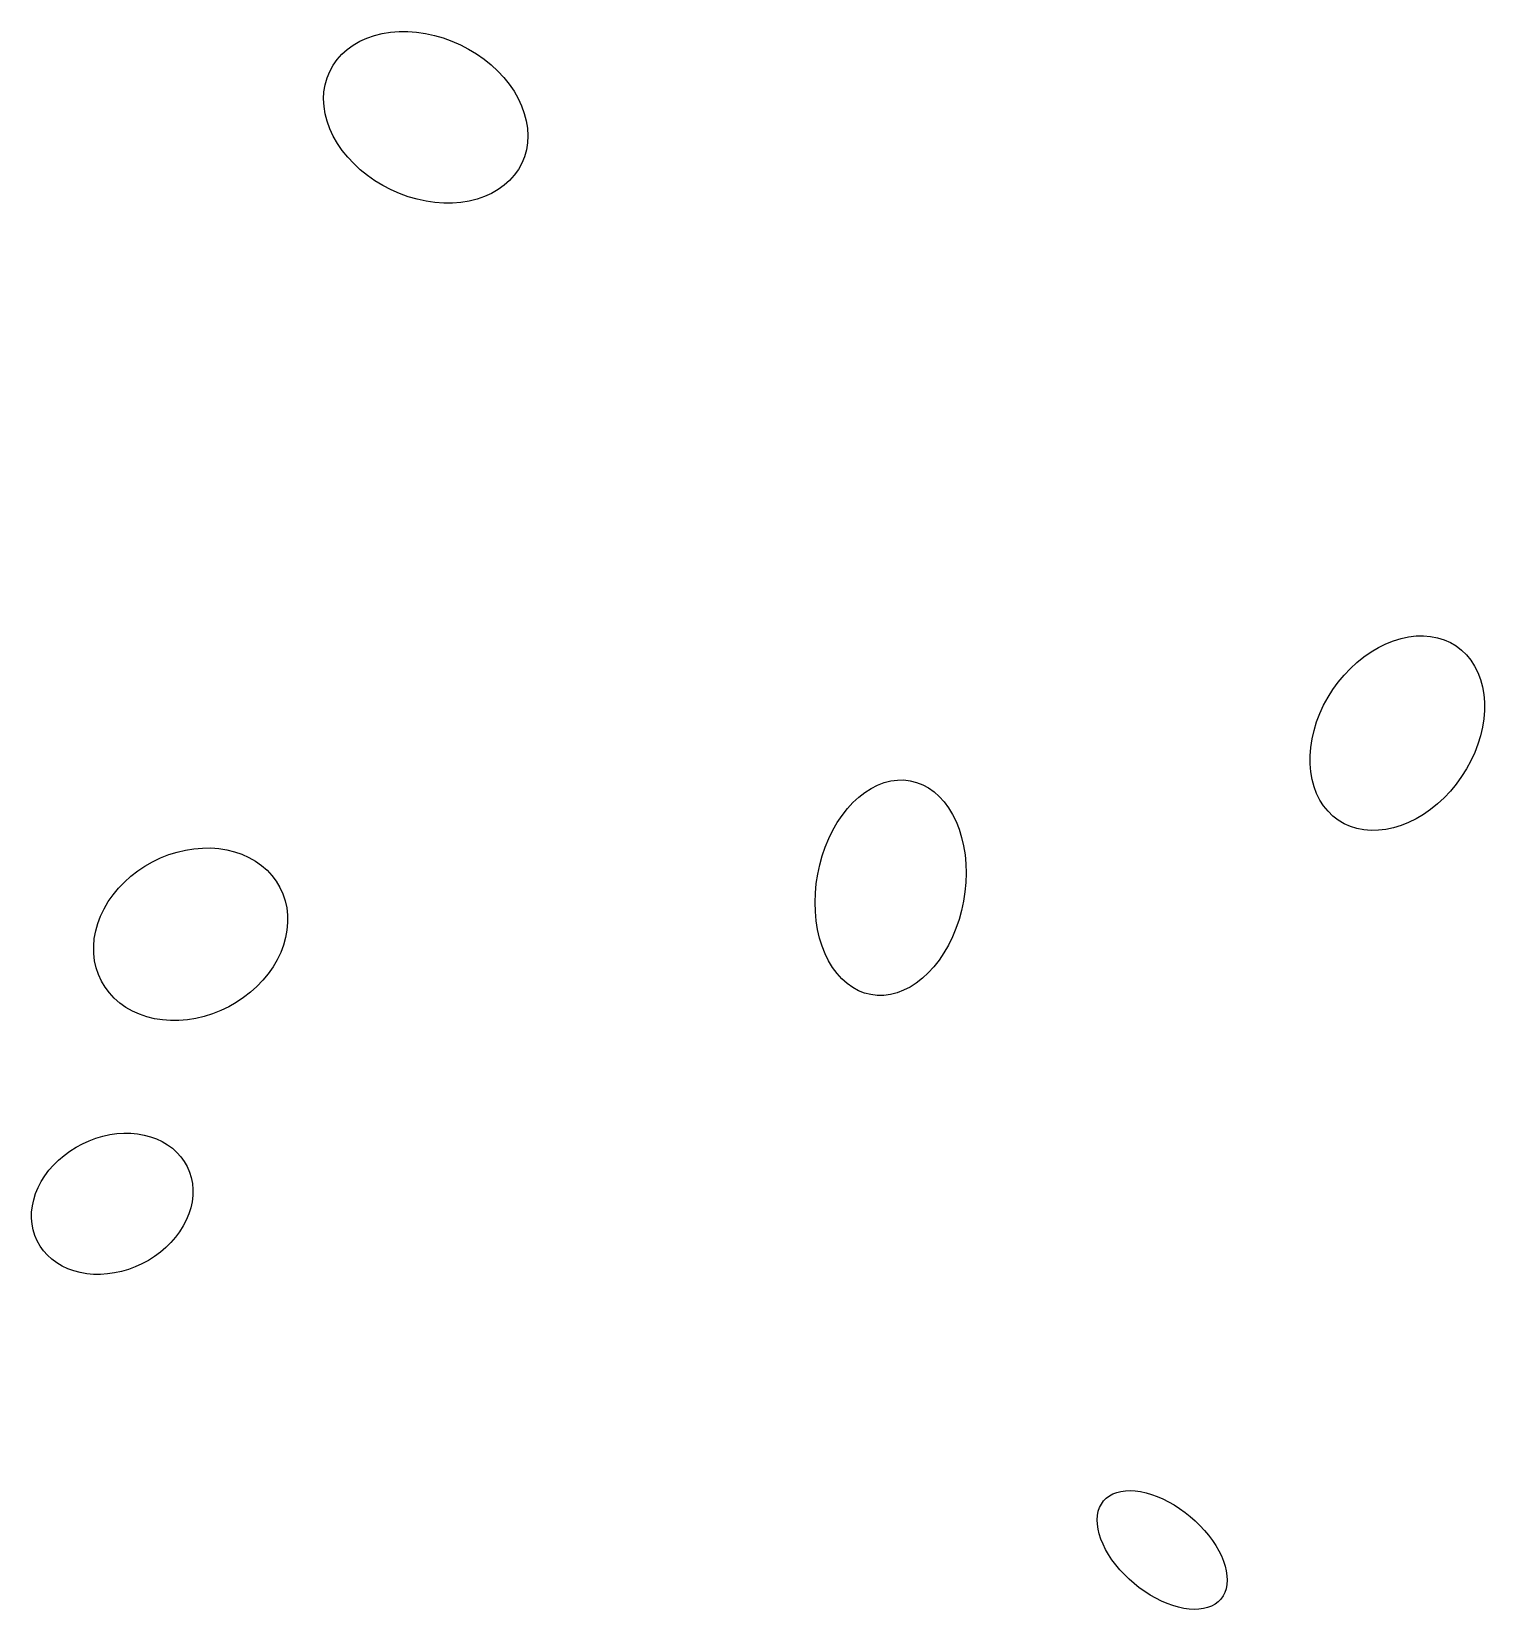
# Model space of a CAD drawing. Header units: metres. Extents: x -12209 to 21927, y -292849 to -276462.
# Drawn here: x 15285 to 21132, y -284554 to -278204 of the extents above; entities that cross this region are included whole.
import ezdxf

# ---------------------------------------------------------------- set-up
doc = ezdxf.new("R2010")
doc.units = ezdxf.units.M

msp = doc.modelspace()

# ---------------------------------------------------------------- linework, layer by layer
at = {"layer": 'LAYER'}
for p, q in [((16579.79, -278258.82), (16606.16, -278243.68)), ((16579.79, -278258.82), (16606.16, -278243.68)), ((16606.16, -278243.68), (16634.54, -278230.87)), ((16606.16, -278243.68), (16634.54, -278230.87)), ((16634.54, -278230.87), (16664.73, -278220.48)), ((16634.54, -278230.87), (16664.73, -278220.48)), ((16664.73, -278220.48), (16696.5, -278212.6)), ((16664.73, -278220.48), (16696.5, -278212.6)), ((16696.5, -278212.6), (16729.59, -278207.28)), ((16696.5, -278212.6), (16729.59, -278207.28)), ((16729.59, -278207.28), (16763.76, -278204.57)), ((16729.59, -278207.28), (16763.76, -278204.57)), ((16763.76, -278204.57), (16798.74, -278204.49)), ((16763.76, -278204.57), (16798.74, -278204.49)), ((16798.74, -278204.49), (16834.28, -278207.04)), ((16798.74, -278204.49), (16834.28, -278207.04)), ((16834.28, -278207.04), (16870.1, -278212.19)), ((16834.28, -278207.04), (16870.1, -278212.19)), ((16870.1, -278212.19), (16905.93, -278219.91)), ((16870.1, -278212.19), (16905.93, -278219.91)), ((16905.93, -278219.91), (16941.5, -278230.14)), ((16905.93, -278219.91), (16941.5, -278230.14)), ((16941.5, -278230.14), (16976.53, -278242.8)), ((16941.5, -278230.14), (16976.53, -278242.8)), ((16976.53, -278242.8), (17010.75, -278257.79)), ((16976.53, -278242.8), (17010.75, -278257.79)), ((16514.7, -278316.98), (16533.88, -278295.61)), ((16514.7, -278316.98), (16533.88, -278295.61)), ((16533.88, -278295.61), (16555.63, -278276.17)), ((16533.88, -278295.61), (16555.63, -278276.17)), ((16555.63, -278276.17), (16579.79, -278258.82)), ((16555.63, -278276.17), (16579.79, -278258.82)), ((17010.75, -278257.79), (17043.92, -278275.01)), ((17010.75, -278257.79), (17043.92, -278275.01)), ((17043.92, -278275.01), (17075.77, -278294.32)), ((17043.92, -278275.01), (17075.77, -278294.32)), ((17075.77, -278294.32), (17106.07, -278315.57)), ((17075.77, -278294.32), (17106.07, -278315.57)), ((17106.07, -278315.57), (17134.58, -278338.61)), ((17106.07, -278315.57), (17134.58, -278338.61)), ((16473.91, -278391), (16484.6, -278364.85)), ((16473.91, -278391), (16484.6, -278364.85)), ((16484.6, -278364.85), (16498.23, -278340.12)), ((16484.6, -278364.85), (16498.23, -278340.12)), ((16484.6, -278364.85), (16484.6, -278364.85)), ((16484.6, -278364.85), (16484.6, -278364.85)), ((16498.23, -278340.12), (16514.7, -278316.98)), ((16498.23, -278340.12), (16514.7, -278316.98)), ((17134.58, -278338.61), (17161.08, -278363.25)), ((17134.58, -278338.61), (17161.08, -278363.25)), ((17161.08, -278363.25), (17185.38, -278389.3)), ((17161.08, -278363.25), (17185.38, -278389.3)), ((16461.67, -278446.69), (16466.25, -278418.34)), ((16461.67, -278446.69), (16466.25, -278418.34)), ((16466.25, -278418.34), (16473.91, -278391)), ((16466.25, -278418.34), (16473.91, -278391)), ((17185.38, -278389.3), (17207.29, -278416.58)), ((17185.38, -278389.3), (17207.29, -278416.58)), ((17207.29, -278416.58), (17226.64, -278444.87)), ((17207.29, -278416.58), (17226.64, -278444.87)), ((16460.2, -278475.83), (16461.67, -278446.69)), ((16460.2, -278475.83), (16461.67, -278446.69)), ((16461.86, -278505.52), (16460.2, -278475.83)), ((16461.86, -278505.52), (16460.2, -278475.83)), ((16466.64, -278535.55), (16461.86, -278505.52)), ((16466.64, -278535.55), (16461.86, -278505.52)), ((17226.64, -278444.87), (17243.29, -278473.96)), ((17226.64, -278444.87), (17243.29, -278473.96)), ((17243.29, -278473.96), (17257.1, -278503.63)), ((17243.29, -278473.96), (17257.1, -278503.63)), ((17257.1, -278503.63), (17267.98, -278533.64)), ((17257.1, -278503.63), (17267.98, -278533.64)), ((16474.5, -278565.69), (16466.64, -278535.55)), ((16474.5, -278565.69), (16466.64, -278535.55)), ((16485.38, -278595.7), (16474.5, -278565.69)), ((16485.38, -278595.7), (16474.5, -278565.69)), ((17267.98, -278533.64), (17275.84, -278563.78)), ((17267.98, -278533.64), (17275.84, -278563.78)), ((17275.84, -278563.78), (17280.62, -278593.81)), ((17275.84, -278563.78), (17280.62, -278593.81)), ((16499.19, -278625.37), (16485.38, -278595.7)), ((16499.19, -278625.37), (16485.38, -278595.7)), ((16515.84, -278654.46), (16499.19, -278625.37)), ((16515.84, -278654.46), (16499.19, -278625.37)), ((17280.62, -278593.81), (17282.28, -278623.51)), ((17280.62, -278593.81), (17282.28, -278623.51)), ((17282.28, -278623.51), (17280.82, -278652.64)), ((17282.28, -278623.51), (17280.82, -278652.64)), ((16535.19, -278682.75), (16515.84, -278654.46)), ((16535.19, -278682.75), (16515.84, -278654.46)), ((16557.1, -278710.03), (16535.19, -278682.75)), ((16557.1, -278710.03), (16535.19, -278682.75)), ((17276.23, -278680.99), (17268.57, -278708.34)), ((17276.23, -278680.99), (17268.57, -278708.34)), ((17280.82, -278652.64), (17276.23, -278680.99)), ((17280.82, -278652.64), (17276.23, -278680.99)), ((16581.4, -278736.09), (16557.1, -278710.03)), ((16581.4, -278736.09), (16557.1, -278710.03)), ((16607.9, -278760.73), (16581.4, -278736.09)), ((16607.9, -278760.73), (16581.4, -278736.09)), ((17244.25, -278759.21), (17227.78, -278782.35)), ((17244.25, -278759.21), (17227.78, -278782.35)), ((17257.88, -278734.48), (17244.25, -278759.21)), ((17257.88, -278734.48), (17244.25, -278759.21)), ((17268.57, -278708.34), (17257.88, -278734.48)), ((17268.57, -278708.34), (17257.88, -278734.48)), ((16636.41, -278783.76), (16607.9, -278760.73)), ((16636.41, -278783.76), (16607.9, -278760.73)), ((16666.71, -278805.01), (16636.41, -278783.76)), ((16666.71, -278805.01), (16636.41, -278783.76)), ((16698.56, -278824.32), (16666.71, -278805.01)), ((16698.56, -278824.32), (16666.71, -278805.01)), ((17186.85, -278823.16), (17162.7, -278840.51)), ((17186.85, -278823.16), (17162.7, -278840.51)), ((17208.6, -278803.72), (17186.85, -278823.16)), ((17208.6, -278803.72), (17186.85, -278823.16)), ((17227.78, -278782.35), (17208.6, -278803.72)), ((17227.78, -278782.35), (17208.6, -278803.72)), ((16731.73, -278841.54), (16698.56, -278824.32)), ((16731.73, -278841.54), (16698.56, -278824.32)), ((16765.96, -278856.53), (16731.73, -278841.54)), ((16765.96, -278856.53), (16731.73, -278841.54)), ((16800.99, -278869.2), (16765.96, -278856.53)), ((16800.99, -278869.2), (16765.96, -278856.53)), ((16836.55, -278879.43), (16800.99, -278869.2)), ((16836.55, -278879.43), (16800.99, -278869.2)), ((16872.38, -278887.15), (16836.55, -278879.43)), ((16872.38, -278887.15), (16836.55, -278879.43)), ((16908.2, -278892.3), (16872.38, -278887.15)), ((16908.2, -278892.3), (16872.38, -278887.15)), ((17045.99, -278886.73), (17012.9, -278892.05)), ((17045.99, -278886.73), (17012.9, -278892.05)), ((17077.75, -278878.85), (17045.99, -278886.73)), ((17077.75, -278878.85), (17045.99, -278886.73)), ((17107.94, -278868.47), (17077.75, -278878.85)), ((17107.94, -278868.47), (17077.75, -278878.85)), ((17136.33, -278855.65), (17107.94, -278868.47)), ((17136.33, -278855.65), (17107.94, -278868.47)), ((17162.7, -278840.51), (17136.33, -278855.65)), ((17162.7, -278840.51), (17136.33, -278855.65)), ((16943.74, -278894.84), (16908.2, -278892.3)), ((16943.74, -278894.84), (16908.2, -278892.3)), ((16978.73, -278894.76), (16943.74, -278894.84)), ((16978.73, -278894.76), (16943.74, -278894.84)), ((17012.9, -278892.05), (16978.73, -278894.76)), ((17012.9, -278892.05), (16978.73, -278894.76)), ((20735.67, -280668.06), (20766.2, -280655.84)), ((20735.67, -280668.06), (20766.2, -280655.84)), ((20766.2, -280655.84), (20796.85, -280646.46)), ((20766.2, -280655.84), (20796.85, -280646.46)), ((20796.85, -280646.46), (20827.38, -280639.97)), ((20796.85, -280646.46), (20827.38, -280639.97)), ((20827.38, -280639.97), (20857.55, -280636.44)), ((20827.38, -280639.97), (20857.55, -280636.44)), ((20857.55, -280636.44), (20887.16, -280635.88)), ((20857.55, -280636.44), (20887.16, -280635.88)), ((20887.16, -280635.88), (20915.95, -280638.31)), ((20887.16, -280635.88), (20915.95, -280638.31)), ((20915.95, -280638.31), (20943.73, -280643.7)), ((20915.95, -280638.31), (20943.73, -280643.7)), ((20943.73, -280643.7), (20970.27, -280652.01)), ((20943.73, -280643.7), (20970.27, -280652.01)), ((20970.27, -280652.01), (20995.37, -280663.18)), ((20970.27, -280652.01), (20995.37, -280663.18)), ((20995.37, -280663.18), (21018.85, -280677.13)), ((20995.37, -280663.18), (21018.85, -280677.13)), ((20619.33, -280743.06), (20647.1, -280720.66)), ((20619.33, -280743.06), (20647.1, -280720.66)), ((20647.1, -280720.66), (20675.89, -280700.59)), ((20647.1, -280720.66), (20675.89, -280700.59)), ((20675.89, -280700.59), (20705.49, -280683.01)), ((20675.89, -280700.59), (20705.49, -280683.01)), ((20705.49, -280683.01), (20735.67, -280668.06)), ((20705.49, -280683.01), (20735.67, -280668.06)), ((21018.85, -280677.13), (21040.52, -280693.74)), ((21018.85, -280677.13), (21040.52, -280693.74)), ((21040.52, -280693.74), (21060.22, -280712.9)), ((21040.52, -280693.74), (21060.22, -280712.9)), ((21060.22, -280712.9), (21077.8, -280734.45)), ((21060.22, -280712.9), (21077.8, -280734.45)), ((20567.69, -280794.18), (20592.79, -280767.63)), ((20567.69, -280794.18), (20592.79, -280767.63)), ((20592.79, -280767.63), (20619.33, -280743.06)), ((20592.79, -280767.63), (20619.33, -280743.06)), ((21077.8, -280734.45), (21093.12, -280758.23)), ((21077.8, -280734.45), (21093.12, -280758.23)), ((21093.12, -280758.23), (21106.07, -280784.07)), ((21093.12, -280758.23), (21106.07, -280784.07)), ((21106.07, -280784.07), (21116.56, -280811.76)), ((21106.07, -280784.07), (21116.56, -280811.76)), ((20502.85, -280883.61), (20522.54, -280852.39)), ((20502.85, -280883.61), (20522.54, -280852.39)), ((20522.54, -280852.39), (20544.21, -280822.5)), ((20522.54, -280852.39), (20544.21, -280822.5)), ((20544.21, -280822.5), (20567.69, -280794.18)), ((20544.21, -280822.5), (20567.69, -280794.18)), ((21116.56, -280811.76), (21124.49, -280841.09)), ((21116.56, -280811.76), (21124.49, -280841.09)), ((21124.49, -280841.09), (21129.81, -280871.84)), ((21124.49, -280841.09), (21129.81, -280871.84)), ((20469.95, -280949.1), (20485.27, -280915.93)), ((20469.95, -280949.1), (20485.27, -280915.93)), ((20485.27, -280915.93), (20502.85, -280883.61)), ((20485.27, -280915.93), (20502.85, -280883.61)), ((21129.81, -280871.84), (21132.49, -280903.78)), ((21129.81, -280871.84), (21132.49, -280903.78)), ((21132.49, -280903.78), (21132.49, -280936.66)), ((21132.49, -280903.78), (21132.49, -280936.66)), ((20446.52, -281016.98), (20457, -280982.87)), ((20446.52, -281016.98), (20457, -280982.87)), ((20457, -280982.87), (20469.95, -280949.1)), ((20457, -280982.87), (20469.95, -280949.1)), ((21129.82, -280970.23), (21124.5, -281004.25)), ((21129.82, -280970.23), (21124.5, -281004.25)), ((21132.49, -280936.66), (21129.82, -280970.23)), ((21132.49, -280936.66), (21129.82, -280970.23)), ((20438.59, -281051.17), (20446.52, -281016.98)), ((20438.59, -281051.17), (20446.52, -281016.98)), ((21116.57, -281038.44), (21106.09, -281072.55)), ((21116.57, -281038.44), (21106.09, -281072.55)), ((21124.5, -281004.25), (21116.57, -281038.44)), ((21124.5, -281004.25), (21116.57, -281038.44)), ((20430.6, -281118.75), (20433.27, -281085.18)), ((20430.6, -281118.75), (20433.27, -281085.18)), ((20433.27, -281085.18), (20438.59, -281051.17)), ((20433.27, -281085.18), (20438.59, -281051.17)), ((21093.14, -281106.31), (21077.82, -281139.48)), ((21093.14, -281106.31), (21077.82, -281139.48)), ((21106.09, -281072.55), (21093.14, -281106.31)), ((21106.09, -281072.55), (21093.14, -281106.31)), ((20430.6, -281151.63), (20430.6, -281118.75)), ((20430.6, -281151.63), (20430.6, -281118.75)), ((20433.28, -281183.57), (20430.6, -281151.63)), ((20433.28, -281183.57), (20430.6, -281151.63)), ((21060.24, -281171.8), (21040.55, -281203.02)), ((21060.24, -281171.8), (21040.55, -281203.02)), ((21077.82, -281139.48), (21060.24, -281171.8)), ((21077.82, -281139.48), (21060.24, -281171.8)), ((18664.33, -281250.12), (18690.24, -281236.97)), ((18664.33, -281250.12), (18690.24, -281236.97)), ((18690.24, -281236.97), (18716.54, -281226.96)), ((18690.24, -281236.97), (18716.54, -281226.96)), ((18716.54, -281226.96), (18743.04, -281220.17)), ((18716.54, -281226.96), (18743.04, -281220.17)), ((18743.04, -281220.17), (18769.54, -281216.65)), ((18743.04, -281220.17), (18769.54, -281216.65)), ((18769.54, -281216.65), (18795.83, -281216.43)), ((18769.54, -281216.65), (18795.83, -281216.43)), ((18795.83, -281216.43), (18821.71, -281219.51)), ((18795.83, -281216.43), (18821.71, -281219.51)), ((18821.71, -281219.51), (18846.99, -281225.86)), ((18821.71, -281219.51), (18846.99, -281225.86)), ((18846.99, -281225.86), (18871.47, -281235.44)), ((18846.99, -281225.86), (18871.47, -281235.44)), ((18871.47, -281235.44), (18894.97, -281248.18)), ((18871.47, -281235.44), (18894.97, -281248.18)), ((20438.6, -281214.33), (20433.28, -281183.57)), ((20438.6, -281214.33), (20433.28, -281183.57)), ((20446.53, -281243.66), (20438.6, -281214.33)), ((20446.53, -281243.66), (20438.6, -281214.33)), ((21018.88, -281232.91), (20995.4, -281261.24)), ((21018.88, -281232.91), (20995.4, -281261.24)), ((21040.55, -281203.02), (21018.88, -281232.91)), ((21040.55, -281203.02), (21018.88, -281232.91)), ((18590.93, -281307.31), (18614.49, -281285.42)), ((18590.93, -281307.31), (18614.49, -281285.42)), ((18614.49, -281285.42), (18639.01, -281266.31)), ((18614.49, -281285.42), (18639.01, -281266.31)), ((18639.01, -281266.31), (18664.33, -281250.12)), ((18639.01, -281266.31), (18664.33, -281250.12)), ((18894.97, -281248.18), (18917.31, -281263.97)), ((18894.97, -281248.18), (18917.31, -281263.97)), ((18917.31, -281263.97), (18938.31, -281282.7)), ((18917.31, -281263.97), (18938.31, -281282.7)), ((18938.31, -281282.7), (18957.83, -281304.22)), ((18938.31, -281282.7), (18957.83, -281304.22)), ((20457.02, -281271.35), (20446.53, -281243.66)), ((20457.02, -281271.35), (20446.53, -281243.66)), ((20469.97, -281297.18), (20457.02, -281271.35)), ((20469.97, -281297.18), (20457.02, -281271.35)), ((20485.29, -281320.96), (20469.97, -281297.18)), ((20485.29, -281320.96), (20469.97, -281297.18)), ((20970.3, -281287.78), (20943.76, -281312.35)), ((20970.3, -281287.78), (20943.76, -281312.35)), ((20995.4, -281261.24), (20970.3, -281287.78)), ((20995.4, -281261.24), (20970.3, -281287.78)), ((18527.86, -281387.85), (18547.45, -281358.72)), ((18527.86, -281387.85), (18547.45, -281358.72)), ((18547.45, -281358.72), (18568.53, -281331.8)), ((18547.45, -281358.72), (18568.53, -281331.8)), ((18568.53, -281331.8), (18590.93, -281307.31)), ((18568.53, -281331.8), (18590.93, -281307.31)), ((18957.83, -281304.22), (18975.71, -281328.38)), ((18957.83, -281304.22), (18975.71, -281328.38)), ((18975.71, -281328.38), (18991.81, -281354.98)), ((18975.71, -281328.38), (18991.81, -281354.98)), ((18991.81, -281354.98), (19006.01, -281383.83)), ((18991.81, -281354.98), (19006.01, -281383.83)), ((20502.87, -281342.51), (20485.29, -281320.96)), ((20502.87, -281342.51), (20485.29, -281320.96)), ((20522.57, -281361.67), (20502.87, -281342.51)), ((20522.57, -281361.67), (20502.87, -281342.51)), ((20544.24, -281378.28), (20522.57, -281361.67)), ((20544.24, -281378.28), (20522.57, -281361.67)), ((20887.2, -281354.82), (20857.6, -281372.4)), ((20887.2, -281354.82), (20857.6, -281372.4)), ((20915.99, -281334.76), (20887.2, -281354.82)), ((20915.99, -281334.76), (20887.2, -281354.82)), ((20943.76, -281312.35), (20915.99, -281334.76)), ((20943.76, -281312.35), (20915.99, -281334.76)), ((18493.7, -281451.86), (18509.9, -281418.98)), ((18493.7, -281451.86), (18509.9, -281418.98)), ((18509.9, -281418.98), (18527.86, -281387.85)), ((18509.9, -281418.98), (18527.86, -281387.85)), ((19006.01, -281383.83), (19018.2, -281414.7)), ((19006.01, -281383.83), (19018.2, -281414.7)), ((19018.2, -281414.7), (19028.3, -281447.36)), ((19018.2, -281414.7), (19028.3, -281447.36)), ((20544.24, -281378.28), (20544.24, -281378.28)), ((20567.72, -281392.23), (20544.24, -281378.28)), ((20544.24, -281378.28), (20544.24, -281378.28)), ((20567.72, -281392.23), (20544.24, -281378.28)), ((20592.82, -281403.4), (20567.72, -281392.23)), ((20592.82, -281403.4), (20567.72, -281392.23)), ((20619.36, -281411.71), (20592.82, -281403.4)), ((20619.36, -281411.71), (20592.82, -281403.4)), ((20647.14, -281417.1), (20619.36, -281411.71)), ((20647.14, -281417.1), (20619.36, -281411.71)), ((20675.93, -281419.53), (20647.14, -281417.1)), ((20675.93, -281419.53), (20647.14, -281417.1)), ((20705.54, -281418.97), (20675.93, -281419.53)), ((20705.54, -281418.97), (20675.93, -281419.53)), ((20735.71, -281415.44), (20705.54, -281418.97)), ((20735.71, -281415.44), (20705.54, -281418.97)), ((20766.24, -281408.96), (20735.71, -281415.44)), ((20766.24, -281408.96), (20735.71, -281415.44)), ((20796.89, -281399.57), (20766.24, -281408.96)), ((20796.89, -281399.57), (20766.24, -281408.96)), ((20827.42, -281387.35), (20796.89, -281399.57)), ((20827.42, -281387.35), (20796.89, -281399.57)), ((20857.6, -281372.4), (20827.42, -281387.35)), ((20857.6, -281372.4), (20827.42, -281387.35)), ((15938.17, -281492.92), (15972.14, -281490.11)), ((15938.17, -281492.92), (15972.14, -281490.11)), ((15972.14, -281490.11), (16005.76, -281489.94)), ((15972.14, -281490.11), (16005.76, -281489.94)), ((16005.76, -281489.94), (16038.76, -281492.41)), ((16005.76, -281489.94), (16038.76, -281492.41)), ((18467.1, -281521.89), (18479.4, -281486.25)), ((18467.1, -281521.89), (18479.4, -281486.25)), ((18479.4, -281486.25), (18493.7, -281451.86)), ((18479.4, -281486.25), (18493.7, -281451.86)), ((19028.3, -281447.36), (19036.22, -281481.57)), ((19028.3, -281447.36), (19036.22, -281481.57)), ((19036.22, -281481.57), (19041.9, -281517.05)), ((19036.22, -281481.57), (19041.9, -281517.05)), ((15741.24, -281562.68), (15771.97, -281545.16)), ((15741.24, -281562.68), (15771.97, -281545.16)), ((15771.97, -281545.16), (15803.87, -281529.85)), ((15771.97, -281545.16), (15803.87, -281529.85)), ((15803.87, -281529.85), (15836.69, -281516.89)), ((15803.87, -281529.85), (15836.69, -281516.89)), ((15836.69, -281516.89), (15870.19, -281506.36)), ((15836.69, -281516.89), (15870.19, -281506.36)), ((15870.19, -281506.36), (15904.1, -281498.35)), ((15870.19, -281506.36), (15904.1, -281498.35)), ((15904.1, -281498.35), (15938.17, -281492.92)), ((15904.1, -281498.35), (15938.17, -281492.92)), ((16038.76, -281492.41), (16070.89, -281497.51)), ((16038.76, -281492.41), (16070.89, -281497.51)), ((16070.89, -281497.51), (16101.92, -281505.2)), ((16070.89, -281497.51), (16101.92, -281505.2)), ((16101.92, -281505.2), (16131.59, -281515.41)), ((16101.92, -281505.2), (16131.59, -281515.41)), ((16131.59, -281515.41), (16159.7, -281528.07)), ((16131.59, -281515.41), (16159.7, -281528.07)), ((16159.7, -281528.07), (16186.02, -281543.08)), ((16159.7, -281528.07), (16186.02, -281543.08)), ((16186.02, -281543.08), (16210.36, -281560.34)), ((16186.02, -281543.08), (16210.36, -281560.34)), ((18456.9, -281558.5), (18467.1, -281521.89)), ((18456.9, -281558.5), (18467.1, -281521.89)), ((19041.9, -281517.05), (19045.3, -281553.55)), ((19041.9, -281517.05), (19045.3, -281553.55)), ((19045.3, -281553.55), (19046.4, -281590.78)), ((19045.3, -281553.55), (19046.4, -281590.78)), ((15658.32, -281627.19), (15684.19, -281603.86)), ((15658.32, -281627.19), (15684.19, -281603.86)), ((15684.19, -281603.86), (15711.91, -281582.3)), ((15684.19, -281603.86), (15711.91, -281582.3)), ((15711.91, -281582.3), (15741.24, -281562.68)), ((15711.91, -281582.3), (15741.24, -281562.68)), ((16210.36, -281560.34), (16232.52, -281579.7)), ((16210.36, -281560.34), (16232.52, -281579.7)), ((16232.52, -281579.7), (16252.35, -281601.01)), ((16232.52, -281579.7), (16252.35, -281601.01)), ((16252.35, -281601.01), (16269.68, -281624.13)), ((16252.35, -281601.01), (16269.68, -281624.13)), ((18443.07, -281633.52), (18448.86, -281595.8)), ((18443.07, -281633.52), (18448.86, -281595.8)), ((18448.86, -281595.8), (18456.9, -281558.5)), ((18448.86, -281595.8), (18456.9, -281558.5)), ((19046.4, -281590.78), (19045.19, -281628.46)), ((19046.4, -281590.78), (19045.19, -281628.46)), ((15593.57, -281706.01), (15612.83, -281678.46)), ((15593.57, -281706.01), (15612.83, -281678.46)), ((15612.83, -281678.46), (15634.47, -281652.12)), ((15612.83, -281678.46), (15634.47, -281652.12)), ((15634.47, -281652.12), (15658.32, -281627.19)), ((15634.47, -281652.12), (15658.32, -281627.19)), ((16269.68, -281624.13), (16284.39, -281648.87)), ((16269.68, -281624.13), (16284.39, -281648.87)), ((16284.39, -281648.87), (16296.37, -281675.04)), ((16284.39, -281648.87), (16296.37, -281675.04)), ((16296.37, -281675.04), (16305.52, -281702.45)), ((16296.37, -281675.04), (16305.52, -281702.45)), ((18438.33, -281709.04), (18439.55, -281671.36)), ((18438.33, -281709.04), (18439.55, -281671.36)), ((18439.55, -281671.36), (18443.07, -281633.52)), ((18439.55, -281671.36), (18443.07, -281633.52)), ((19041.66, -281666.3), (19035.87, -281704.02)), ((19041.66, -281666.3), (19035.87, -281704.02)), ((19045.19, -281628.46), (19041.66, -281666.3)), ((19045.19, -281628.46), (19041.66, -281666.3)), ((15562.75, -281763.89), (15576.83, -281734.56)), ((15562.75, -281763.89), (15576.83, -281734.56)), ((15576.83, -281734.56), (15593.57, -281706.01)), ((15576.83, -281734.56), (15593.57, -281706.01)), ((16305.52, -281702.45), (16311.78, -281730.88)), ((16305.52, -281702.45), (16311.78, -281730.88)), ((16311.78, -281730.88), (16315.09, -281760.12)), ((16311.78, -281730.88), (16315.09, -281760.12)), ((18439.43, -281746.27), (18438.33, -281709.04)), ((18439.43, -281746.27), (18438.33, -281709.04)), ((19027.83, -281741.32), (19017.63, -281777.93)), ((19027.83, -281741.32), (19017.63, -281777.93)), ((19035.87, -281704.02), (19027.83, -281741.32)), ((19035.87, -281704.02), (19027.83, -281741.32)), ((15542.93, -281823.99), (15551.42, -281793.78)), ((15542.93, -281823.99), (15551.42, -281793.78)), ((15551.42, -281793.78), (15562.75, -281763.89)), ((15551.42, -281793.78), (15562.75, -281763.89)), ((16315.43, -281789.95), (16312.81, -281820.14)), ((16315.43, -281789.95), (16312.81, -281820.14)), ((16315.09, -281760.12), (16315.43, -281789.95)), ((16315.09, -281760.12), (16315.43, -281789.95)), ((18442.83, -281782.77), (18439.43, -281746.27)), ((18442.83, -281782.77), (18439.43, -281746.27)), ((18448.51, -281818.25), (18442.83, -281782.77)), ((18448.51, -281818.25), (18442.83, -281782.77)), ((19017.63, -281777.93), (19005.33, -281813.57)), ((19017.63, -281777.93), (19005.33, -281813.57)), ((15534.73, -281884.5), (15537.35, -281854.31)), ((15534.73, -281884.5), (15537.35, -281854.31)), ((15537.35, -281854.31), (15542.93, -281823.99)), ((15537.35, -281854.31), (15542.93, -281823.99)), ((16307.23, -281850.46), (16298.75, -281880.68)), ((16307.23, -281850.46), (16298.75, -281880.68)), ((16312.81, -281820.14), (16307.23, -281850.46)), ((16312.81, -281820.14), (16307.23, -281850.46)), ((18456.43, -281852.46), (18448.51, -281818.25)), ((18456.43, -281852.46), (18448.51, -281818.25)), ((18466.53, -281885.12), (18456.43, -281852.46)), ((18466.53, -281885.12), (18456.43, -281852.46)), ((18991.03, -281847.96), (18974.84, -281880.84)), ((18991.03, -281847.96), (18974.84, -281880.84)), ((19005.33, -281813.57), (18991.03, -281847.96)), ((19005.33, -281813.57), (18991.03, -281847.96)), ((15535.07, -281914.33), (15534.73, -281884.5)), ((15535.07, -281914.33), (15534.73, -281884.5)), ((15538.38, -281943.57), (15535.07, -281914.33)), ((15538.38, -281943.57), (15535.07, -281914.33)), ((16287.42, -281910.56), (16273.33, -281939.89)), ((16287.42, -281910.56), (16273.33, -281939.89)), ((16298.75, -281880.68), (16287.42, -281910.56)), ((16298.75, -281880.68), (16287.42, -281910.56)), ((18478.72, -281915.99), (18466.53, -281885.12)), ((18478.72, -281915.99), (18466.53, -281885.12)), ((18492.93, -281944.84), (18478.72, -281915.99)), ((18492.93, -281944.84), (18478.72, -281915.99)), ((18956.87, -281911.97), (18937.28, -281941.1)), ((18956.87, -281911.97), (18937.28, -281941.1)), ((18974.84, -281880.84), (18956.87, -281911.97)), ((18974.84, -281880.84), (18956.87, -281911.97)), ((15544.64, -281972), (15538.38, -281943.57)), ((15544.64, -281972), (15538.38, -281943.57)), ((15553.79, -281999.41), (15544.64, -281972)), ((15553.79, -281999.41), (15544.64, -281972)), ((16237.33, -281995.99), (16215.69, -282022.33)), ((16237.33, -281995.99), (16215.69, -282022.33)), ((16256.59, -281968.44), (16237.33, -281995.99)), ((16256.59, -281968.44), (16237.33, -281995.99)), ((16273.33, -281939.89), (16256.59, -281968.44)), ((16273.33, -281939.89), (16256.59, -281968.44)), ((18509.02, -281971.44), (18492.93, -281944.84)), ((18509.02, -281971.44), (18492.93, -281944.84)), ((18526.9, -281995.59), (18509.02, -281971.44)), ((18526.9, -281995.59), (18509.02, -281971.44)), ((18546.42, -282017.12), (18526.9, -281995.59)), ((18546.42, -282017.12), (18526.9, -281995.59)), ((18893.8, -281992.51), (18870.24, -282014.39)), ((18893.8, -281992.51), (18870.24, -282014.39)), ((18916.2, -281968.01), (18893.8, -281992.51)), ((18916.2, -281968.01), (18893.8, -281992.51)), ((18937.28, -281941.1), (18916.2, -281968.01)), ((18937.28, -281941.1), (18916.2, -281968.01)), ((15565.77, -282025.58), (15553.79, -281999.41)), ((15565.77, -282025.58), (15553.79, -281999.41)), ((15565.77, -282025.58), (15565.77, -282025.58)), ((15580.48, -282050.32), (15565.77, -282025.58)), ((15565.77, -282025.58), (15565.77, -282025.58)), ((15580.48, -282050.32), (15565.77, -282025.58)), ((15597.81, -282073.44), (15580.48, -282050.32)), ((15597.81, -282073.44), (15580.48, -282050.32)), ((16191.85, -282047.26), (16165.97, -282070.59)), ((16191.85, -282047.26), (16165.97, -282070.59)), ((16215.69, -282022.33), (16191.85, -282047.26)), ((16215.69, -282022.33), (16191.85, -282047.26)), ((18567.42, -282035.85), (18546.42, -282017.12)), ((18567.42, -282035.85), (18546.42, -282017.12)), ((18589.76, -282051.64), (18567.42, -282035.85)), ((18589.76, -282051.64), (18567.42, -282035.85)), ((18613.26, -282064.38), (18589.76, -282051.64)), ((18613.26, -282064.38), (18589.76, -282051.64)), ((18820.4, -282049.7), (18794.49, -282062.85)), ((18820.4, -282049.7), (18794.49, -282062.85)), ((18845.72, -282033.51), (18820.4, -282049.7)), ((18845.72, -282033.51), (18820.4, -282049.7)), ((18870.24, -282014.39), (18845.72, -282033.51)), ((18870.24, -282014.39), (18845.72, -282033.51)), ((15617.64, -282094.76), (15597.81, -282073.44)), ((15617.64, -282094.76), (15597.81, -282073.44)), ((15639.8, -282114.12), (15617.64, -282094.76)), ((15639.8, -282114.12), (15617.64, -282094.76)), ((15664.14, -282131.37), (15639.8, -282114.12)), ((15664.14, -282131.37), (15639.8, -282114.12)), ((16108.92, -282111.77), (16078.19, -282129.3)), ((16108.92, -282111.77), (16078.19, -282129.3)), ((16138.26, -282092.15), (16108.92, -282111.77)), ((16138.26, -282092.15), (16108.92, -282111.77)), ((16165.97, -282070.59), (16138.26, -282092.15)), ((16165.97, -282070.59), (16138.26, -282092.15)), ((18637.74, -282073.96), (18613.26, -282064.38)), ((18637.74, -282073.96), (18613.26, -282064.38)), ((18663.02, -282080.31), (18637.74, -282073.96)), ((18663.02, -282080.31), (18637.74, -282073.96)), ((18663.02, -282080.31), (18663.02, -282080.31)), ((18688.9, -282083.39), (18663.02, -282080.31)), ((18663.02, -282080.31), (18663.02, -282080.31)), ((18688.9, -282083.39), (18663.02, -282080.31)), ((18715.19, -282083.17), (18688.9, -282083.39)), ((18715.19, -282083.17), (18688.9, -282083.39)), ((18741.69, -282079.65), (18715.19, -282083.17)), ((18741.69, -282079.65), (18715.19, -282083.17)), ((18768.19, -282072.86), (18741.69, -282079.65)), ((18768.19, -282072.86), (18741.69, -282079.65)), ((18794.49, -282062.85), (18768.19, -282072.86)), ((18794.49, -282062.85), (18768.19, -282072.86)), ((15690.46, -282146.38), (15664.14, -282131.37)), ((15690.46, -282146.38), (15664.14, -282131.37)), ((15718.57, -282159.04), (15690.46, -282146.38)), ((15718.57, -282159.04), (15690.46, -282146.38)), ((15748.25, -282169.25), (15718.57, -282159.04)), ((15748.25, -282169.25), (15718.57, -282159.04)), ((15779.27, -282176.94), (15748.25, -282169.25)), ((15779.27, -282176.94), (15748.25, -282169.25)), ((15811.41, -282182.04), (15779.27, -282176.94)), ((15811.41, -282182.04), (15779.27, -282176.94)), ((15844.41, -282184.51), (15811.41, -282182.04)), ((15844.41, -282184.51), (15811.41, -282182.04)), ((15878.02, -282184.34), (15844.41, -282184.51)), ((15878.02, -282184.34), (15844.41, -282184.51)), ((15911.99, -282181.53), (15878.02, -282184.34)), ((15911.99, -282181.53), (15878.02, -282184.34)), ((15946.06, -282176.1), (15911.99, -282181.53)), ((15946.06, -282176.1), (15911.99, -282181.53)), ((15979.97, -282168.1), (15946.06, -282176.1)), ((15979.97, -282168.1), (15946.06, -282176.1)), ((16013.47, -282157.57), (15979.97, -282168.1)), ((16013.47, -282157.57), (15979.97, -282168.1)), ((16046.29, -282144.6), (16013.47, -282157.57)), ((16046.29, -282144.6), (16013.47, -282157.57)), ((16078.19, -282129.3), (16046.29, -282144.6)), ((16078.19, -282129.3), (16046.29, -282144.6)), ((15438.9, -282709.69), (15463.64, -282694)), ((15438.9, -282709.69), (15463.64, -282694)), ((15463.64, -282694), (15489.49, -282680.05)), ((15463.64, -282694), (15489.49, -282680.05)), ((15489.49, -282680.05), (15516.25, -282667.94)), ((15489.49, -282680.05), (15516.25, -282667.94)), ((15516.25, -282667.94), (15543.72, -282657.77)), ((15516.25, -282667.94), (15543.72, -282657.77)), ((15543.72, -282657.77), (15571.69, -282649.6)), ((15543.72, -282657.77), (15571.69, -282649.6)), ((15571.69, -282649.6), (15599.95, -282643.51)), ((15571.69, -282649.6), (15599.95, -282643.51)), ((15599.95, -282643.51), (15628.27, -282639.53)), ((15599.95, -282643.51), (15628.27, -282639.53)), ((15628.27, -282639.53), (15656.45, -282637.7)), ((15628.27, -282639.53), (15656.45, -282637.7)), ((15656.45, -282637.7), (15684.28, -282638.04)), ((15656.45, -282637.7), (15684.28, -282638.04)), ((15684.28, -282638.04), (15711.53, -282640.54)), ((15684.28, -282638.04), (15711.53, -282640.54)), ((15711.53, -282640.54), (15738.01, -282645.18)), ((15711.53, -282640.54), (15738.01, -282645.18)), ((15738.01, -282645.18), (15763.5, -282651.92)), ((15738.01, -282645.18), (15763.5, -282651.92)), ((15763.5, -282651.92), (15787.82, -282660.72)), ((15763.5, -282651.92), (15787.82, -282660.72)), ((15787.82, -282660.72), (15810.79, -282671.51)), ((15787.82, -282660.72), (15810.79, -282671.51)), ((15810.79, -282671.51), (15832.22, -282684.21)), ((15810.79, -282671.51), (15832.22, -282684.21)), ((15832.22, -282684.21), (15851.95, -282698.71)), ((15832.22, -282684.21), (15851.95, -282698.71)), ((15373.16, -282765.9), (15393.48, -282745.78)), ((15373.16, -282765.9), (15393.48, -282745.78)), ((15393.48, -282745.78), (15415.45, -282726.99)), ((15393.48, -282745.78), (15415.45, -282726.99)), ((15415.45, -282726.99), (15438.9, -282709.69)), ((15415.45, -282726.99), (15438.9, -282709.69)), ((15851.95, -282698.71), (15869.84, -282714.91)), ((15851.95, -282698.71), (15869.84, -282714.91)), ((15869.84, -282714.91), (15885.74, -282732.69)), ((15869.84, -282714.91), (15885.74, -282732.69)), ((15885.74, -282732.69), (15899.54, -282751.91)), ((15885.74, -282732.69), (15899.54, -282751.91)), ((15899.54, -282751.91), (15911.13, -282772.42)), ((15899.54, -282751.91), (15911.13, -282772.42)), ((15323.51, -282832.75), (15338.04, -282809.55)), ((15323.51, -282832.75), (15338.04, -282809.55)), ((15338.04, -282809.55), (15354.63, -282787.21)), ((15338.04, -282809.55), (15354.63, -282787.21)), ((15354.63, -282787.21), (15373.16, -282765.9)), ((15354.63, -282787.21), (15373.16, -282765.9)), ((15911.13, -282772.42), (15920.42, -282794.07)), ((15911.13, -282772.42), (15920.42, -282794.07)), ((15920.42, -282794.07), (15927.35, -282816.69)), ((15920.42, -282794.07), (15927.35, -282816.69)), ((15927.35, -282816.69), (15931.85, -282840.12)), ((15927.35, -282816.69), (15931.85, -282840.12)), ((15293.34, -282905.67), (15301.07, -282880.99)), ((15293.34, -282905.67), (15301.07, -282880.99)), ((15301.07, -282880.99), (15311.16, -282856.62)), ((15301.07, -282880.99), (15311.16, -282856.62)), ((15311.16, -282856.62), (15323.51, -282832.75)), ((15311.16, -282856.62), (15323.51, -282832.75)), ((15931.85, -282840.12), (15933.91, -282864.16)), ((15931.85, -282840.12), (15933.91, -282864.16)), ((15933.91, -282864.16), (15933.49, -282888.65)), ((15933.91, -282864.16), (15933.49, -282888.65)), ((15285.12, -282955.21), (15288.01, -282930.47)), ((15285.12, -282955.21), (15288.01, -282930.47)), ((15288.01, -282930.47), (15293.34, -282905.67)), ((15288.01, -282930.47), (15293.34, -282905.67)), ((15925.27, -282938.19), (15917.53, -282962.87)), ((15925.27, -282938.19), (15917.53, -282962.87)), ((15930.6, -282913.39), (15925.27, -282938.19)), ((15930.6, -282913.39), (15925.27, -282938.19)), ((15933.49, -282888.65), (15930.6, -282913.39)), ((15933.49, -282888.65), (15930.6, -282913.39)), ((15284.7, -282979.7), (15285.12, -282955.21)), ((15284.7, -282979.7), (15285.12, -282955.21)), ((15286.75, -283003.74), (15284.7, -282979.7)), ((15286.75, -283003.74), (15284.7, -282979.7)), ((15291.25, -283027.17), (15286.75, -283003.74)), ((15291.25, -283027.17), (15286.75, -283003.74)), ((15895.09, -283011.12), (15880.57, -283034.31)), ((15895.09, -283011.12), (15880.57, -283034.31)), ((15907.45, -282987.24), (15895.09, -283011.12)), ((15907.45, -282987.24), (15895.09, -283011.12)), ((15917.53, -282962.87), (15907.45, -282987.24)), ((15917.53, -282962.87), (15907.45, -282987.24)), ((15298.18, -283049.79), (15291.25, -283027.17)), ((15298.18, -283049.79), (15291.25, -283027.17)), ((15307.47, -283071.44), (15298.18, -283049.79)), ((15307.47, -283071.44), (15298.18, -283049.79)), ((15307.47, -283071.44), (15307.47, -283071.44)), ((15319.07, -283091.95), (15307.47, -283071.44)), ((15307.47, -283071.44), (15307.47, -283071.44)), ((15319.07, -283091.95), (15307.47, -283071.44)), ((15845.45, -283077.96), (15825.12, -283098.08)), ((15845.45, -283077.96), (15825.12, -283098.08)), ((15863.98, -283056.65), (15845.45, -283077.96)), ((15863.98, -283056.65), (15845.45, -283077.96)), ((15880.57, -283034.31), (15863.98, -283056.65)), ((15880.57, -283034.31), (15863.98, -283056.65)), ((15332.87, -283111.17), (15319.07, -283091.95)), ((15332.87, -283111.17), (15319.07, -283091.95)), ((15348.77, -283128.95), (15332.87, -283111.17)), ((15348.77, -283128.95), (15332.87, -283111.17)), ((15366.66, -283145.15), (15348.77, -283128.95)), ((15366.66, -283145.15), (15348.77, -283128.95)), ((15779.71, -283134.17), (15754.96, -283149.86)), ((15779.71, -283134.17), (15754.96, -283149.86)), ((15803.15, -283116.87), (15779.71, -283134.17)), ((15803.15, -283116.87), (15779.71, -283134.17)), ((15825.12, -283098.08), (15803.15, -283116.87)), ((15825.12, -283098.08), (15803.15, -283116.87)), ((15386.39, -283159.65), (15366.66, -283145.15)), ((15386.39, -283159.65), (15366.66, -283145.15)), ((15407.82, -283172.35), (15386.39, -283159.65)), ((15407.82, -283172.35), (15386.39, -283159.65)), ((15430.78, -283183.14), (15407.82, -283172.35)), ((15430.78, -283183.14), (15407.82, -283172.35)), ((15455.1, -283191.94), (15430.78, -283183.14)), ((15455.1, -283191.94), (15430.78, -283183.14)), ((15480.6, -283198.68), (15455.1, -283191.94)), ((15480.6, -283198.68), (15455.1, -283191.94)), ((15507.07, -283203.32), (15480.6, -283198.68)), ((15507.07, -283203.32), (15480.6, -283198.68)), ((15534.33, -283205.82), (15507.07, -283203.32)), ((15534.33, -283205.82), (15507.07, -283203.32)), ((15590.33, -283204.33), (15562.15, -283206.16)), ((15590.33, -283204.33), (15562.15, -283206.16)), ((15618.66, -283200.35), (15590.33, -283204.33)), ((15618.66, -283200.35), (15590.33, -283204.33)), ((15646.91, -283194.26), (15618.66, -283200.35)), ((15646.91, -283194.26), (15618.66, -283200.35)), ((15674.88, -283186.09), (15646.91, -283194.26)), ((15674.88, -283186.09), (15646.91, -283194.26)), ((15702.35, -283175.92), (15674.88, -283186.09)), ((15702.35, -283175.92), (15674.88, -283186.09)), ((15729.11, -283163.81), (15702.35, -283175.92)), ((15729.11, -283163.81), (15702.35, -283175.92)), ((15754.96, -283149.86), (15729.11, -283163.81)), ((15754.96, -283149.86), (15729.11, -283163.81)), ((15562.15, -283206.16), (15534.33, -283205.82)), ((15562.15, -283206.16), (15534.33, -283205.82)), ((19622.72, -284097.38), (19636.79, -284089.62)), ((19622.72, -284097.38), (19636.79, -284089.62)), ((19636.79, -284089.62), (19652.37, -284083.58)), ((19636.79, -284089.62), (19652.37, -284083.58)), ((19652.37, -284083.58), (19669.35, -284079.3)), ((19652.37, -284083.58), (19669.35, -284079.3)), ((19669.35, -284079.3), (19687.59, -284076.81)), ((19669.35, -284079.3), (19687.59, -284076.81)), ((19687.59, -284076.81), (19706.96, -284076.14)), ((19687.59, -284076.81), (19706.96, -284076.14)), ((19706.96, -284076.14), (19727.3, -284077.29)), ((19706.96, -284076.14), (19727.3, -284077.29)), ((19727.3, -284077.29), (19748.47, -284080.25)), ((19727.3, -284077.29), (19748.47, -284080.25)), ((19748.47, -284080.25), (19770.29, -284085)), ((19748.47, -284080.25), (19770.29, -284085)), ((19770.29, -284085), (19792.62, -284091.5)), ((19770.29, -284085), (19792.62, -284091.5)), ((19792.62, -284091.5), (19815.26, -284099.7)), ((19792.62, -284091.5), (19815.26, -284099.7)), ((19578.33, -284159.46), (19583.49, -284144.24)), ((19578.33, -284159.46), (19583.49, -284144.24)), ((19583.49, -284144.24), (19590.58, -284130.32)), ((19583.49, -284144.24), (19590.58, -284130.32)), ((19590.58, -284130.32), (19599.52, -284117.81)), ((19590.58, -284130.32), (19599.52, -284117.81)), ((19599.52, -284117.81), (19610.26, -284106.8)), ((19599.52, -284117.81), (19610.26, -284106.8)), ((19599.52, -284117.81), (19599.52, -284117.81)), ((19599.52, -284117.81), (19599.52, -284117.81)), ((19610.26, -284106.8), (19622.72, -284097.38)), ((19610.26, -284106.8), (19622.72, -284097.38)), ((19815.26, -284099.7), (19838.06, -284109.55)), ((19815.26, -284099.7), (19838.06, -284109.55)), ((19838.06, -284109.55), (19860.84, -284120.96)), ((19838.06, -284109.55), (19860.84, -284120.96)), ((19860.84, -284120.96), (19883.43, -284133.85)), ((19860.84, -284120.96), (19883.43, -284133.85)), ((19883.43, -284133.85), (19905.65, -284148.12)), ((19883.43, -284133.85), (19905.65, -284148.12)), ((19905.65, -284148.12), (19927.34, -284163.66)), ((19905.65, -284148.12), (19927.34, -284163.66)), ((19573.89, -284193.33), (19575.12, -284175.86)), ((19573.89, -284193.33), (19575.12, -284175.86)), ((19574.65, -284211.72), (19573.89, -284193.33)), ((19574.65, -284211.72), (19573.89, -284193.33)), ((19577.4, -284230.9), (19574.65, -284211.72)), ((19577.4, -284230.9), (19574.65, -284211.72)), ((19575.12, -284175.86), (19578.33, -284159.46)), ((19575.12, -284175.86), (19578.33, -284159.46)), ((19927.34, -284163.66), (19948.33, -284180.36)), ((19927.34, -284163.66), (19948.33, -284180.36)), ((19948.33, -284180.36), (19968.45, -284198.08)), ((19948.33, -284180.36), (19968.45, -284198.08)), ((19968.45, -284198.08), (19987.57, -284216.7)), ((19968.45, -284198.08), (19987.57, -284216.7)), ((19987.57, -284216.7), (20005.52, -284236.06)), ((19987.57, -284216.7), (20005.52, -284236.06)), ((19582.11, -284250.72), (19577.4, -284230.9)), ((19582.11, -284250.72), (19577.4, -284230.9)), ((19588.74, -284271.04), (19582.11, -284250.72)), ((19588.74, -284271.04), (19582.11, -284250.72)), ((19597.26, -284291.69), (19588.74, -284271.04)), ((19597.26, -284291.69), (19588.74, -284271.04)), ((20005.52, -284236.06), (20022.18, -284256.03)), ((20005.52, -284236.06), (20022.18, -284256.03)), ((20022.18, -284256.03), (20037.42, -284276.45)), ((20022.18, -284256.03), (20037.42, -284276.45)), ((20037.42, -284276.45), (20051.13, -284297.16)), ((20037.42, -284276.45), (20051.13, -284297.16)), ((19607.58, -284312.52), (19597.26, -284291.69)), ((19607.58, -284312.52), (19597.26, -284291.69)), ((19619.64, -284333.37), (19607.58, -284312.52)), ((19619.64, -284333.37), (19607.58, -284312.52)), ((19633.35, -284354.09), (19619.64, -284333.37)), ((19633.35, -284354.09), (19619.64, -284333.37)), ((20051.13, -284297.16), (20063.19, -284318.01)), ((20051.13, -284297.16), (20063.19, -284318.01)), ((20063.19, -284318.01), (20073.51, -284338.84)), ((20063.19, -284318.01), (20073.51, -284338.84)), ((20073.51, -284338.84), (20082.03, -284359.49)), ((20073.51, -284338.84), (20082.03, -284359.49)), ((19648.59, -284374.51), (19633.35, -284354.09)), ((19648.59, -284374.51), (19633.35, -284354.09)), ((19665.25, -284394.47), (19648.59, -284374.51)), ((19665.25, -284394.47), (19648.59, -284374.51)), ((19683.2, -284413.84), (19665.25, -284394.47)), ((19683.2, -284413.84), (19665.25, -284394.47)), ((20082.03, -284359.49), (20088.66, -284379.81)), ((20082.03, -284359.49), (20088.66, -284379.81)), ((20088.66, -284379.81), (20093.37, -284399.63)), ((20088.66, -284379.81), (20093.37, -284399.63)), ((20093.37, -284399.63), (20096.12, -284418.81)), ((20093.37, -284399.63), (20096.12, -284418.81)), ((19702.32, -284432.45), (19683.2, -284413.84)), ((19702.32, -284432.45), (19683.2, -284413.84)), ((19722.44, -284450.18), (19702.32, -284432.45)), ((19722.44, -284450.18), (19702.32, -284432.45)), ((19743.43, -284466.87), (19722.44, -284450.18)), ((19743.43, -284466.87), (19722.44, -284450.18)), ((19765.12, -284482.41), (19743.43, -284466.87)), ((19765.12, -284482.41), (19743.43, -284466.87)), ((20092.44, -284471.08), (20087.28, -284486.3)), ((20092.44, -284471.08), (20087.28, -284486.3)), ((20095.65, -284454.67), (20092.44, -284471.08)), ((20095.65, -284454.67), (20092.44, -284471.08)), ((20096.88, -284437.21), (20095.65, -284454.67)), ((20096.88, -284437.21), (20095.65, -284454.67)), ((20096.12, -284418.81), (20096.88, -284437.21)), ((20096.12, -284418.81), (20096.88, -284437.21)), ((19787.34, -284496.68), (19765.12, -284482.41)), ((19787.34, -284496.68), (19765.12, -284482.41)), ((19809.93, -284509.57), (19787.34, -284496.68)), ((19809.93, -284509.57), (19787.34, -284496.68)), ((19832.71, -284520.98), (19809.93, -284509.57)), ((19832.71, -284520.98), (19809.93, -284509.57)), ((19855.51, -284530.83), (19832.71, -284520.98)), ((19855.51, -284530.83), (19832.71, -284520.98)), ((19878.15, -284539.03), (19855.51, -284530.83)), ((19878.15, -284539.03), (19855.51, -284530.83)), ((20048.05, -284533.15), (20033.98, -284540.91)), ((20048.05, -284533.15), (20033.98, -284540.91)), ((20060.51, -284523.73), (20048.05, -284533.15)), ((20060.51, -284523.73), (20048.05, -284533.15)), ((20071.25, -284512.72), (20060.51, -284523.73)), ((20071.25, -284512.72), (20060.51, -284523.73)), ((20080.19, -284500.21), (20071.25, -284512.72)), ((20080.19, -284500.21), (20071.25, -284512.72)), ((20087.28, -284486.3), (20080.19, -284500.21)), ((20087.28, -284486.3), (20080.19, -284500.21)), ((19900.48, -284545.53), (19878.15, -284539.03)), ((19900.48, -284545.53), (19878.15, -284539.03)), ((19922.3, -284550.28), (19900.48, -284545.53)), ((19922.3, -284550.28), (19900.48, -284545.53)), ((19943.47, -284553.24), (19922.3, -284550.28)), ((19943.47, -284553.24), (19922.3, -284550.28)), ((19963.81, -284554.39), (19943.47, -284553.24)), ((19963.81, -284554.39), (19943.47, -284553.24)), ((19983.18, -284553.72), (19963.81, -284554.39)), ((19983.18, -284553.72), (19963.81, -284554.39)), ((20001.42, -284551.24), (19983.18, -284553.72)), ((20001.42, -284551.24), (19983.18, -284553.72)), ((20018.4, -284546.96), (20001.42, -284551.24)), ((20018.4, -284546.96), (20001.42, -284551.24)), ((20033.98, -284540.91), (20018.4, -284546.96)), ((20033.98, -284540.91), (20018.4, -284546.96))]:
    msp.add_line(p, q, dxfattribs=at)

doc.saveas('drawing.dxf')
